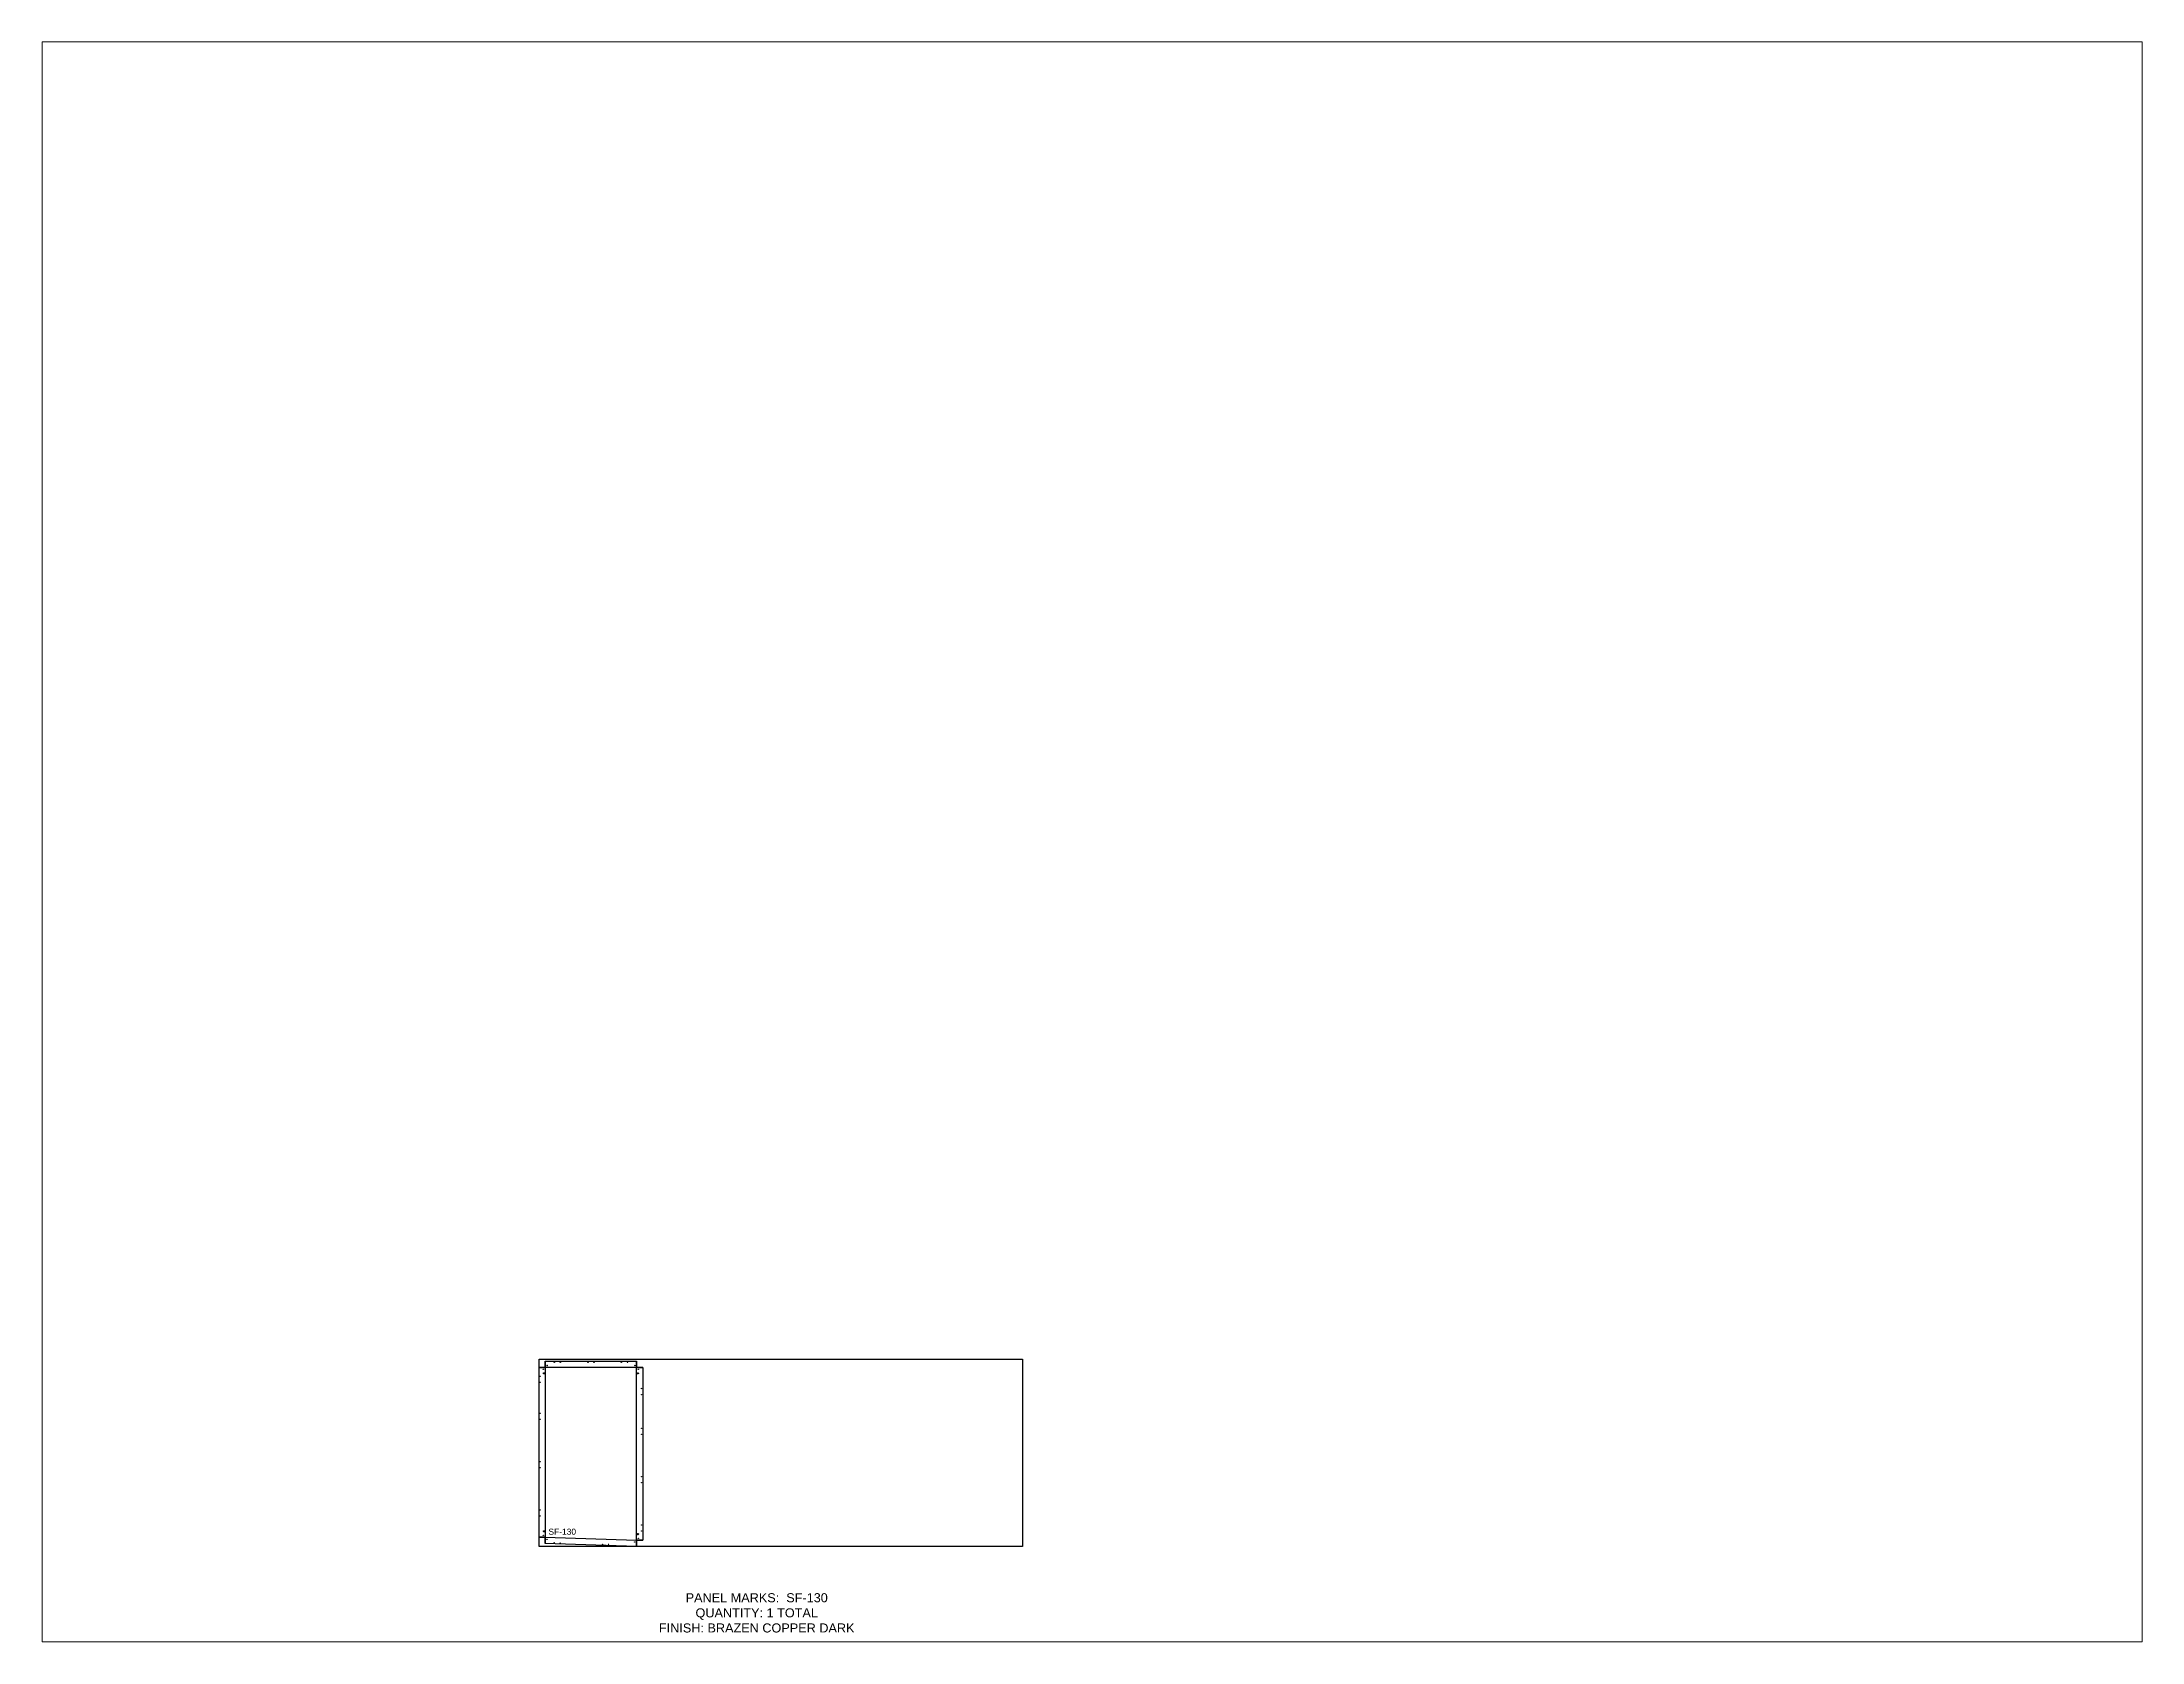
# Paper-space layout 'Layout1' of a CAD drawing. Header units: inches. Extents: x 1.05 to 9.45, y 0.8 to 7.2.
# The model-space entities are those that its viewports show. They can reach past a viewport. Long polylines and large blocks are cut down to what shows.
import ezdxf

# ---------------------------------------------------------------- set-up
doc = ezdxf.new("R2010")
doc.units = ezdxf.units.IN
doc.header["$MEASUREMENT"] = 0
doc.linetypes.add('HIDDEN', pattern=[0.375, 0.25, -0.125])
doc.linetypes.add('PHANTOM', pattern=[2.5, 1.25, -0.25, 0.25, -0.25, 0.25, -0.25])
for name, color, linetype in [('CUT', 7, 'Continuous'), ('DIMS', 1, 'Continuous'), ('HOLES', 6, 'Continuous'), ('ROUT', 1, 'HIDDEN'), ('SHEET', 5, 'PHANTOM'), ('TEXT', 2, 'PHANTOM'), ('WEEPS', 3, 'HIDDEN')]:
    doc.layers.add(name, color=color, linetype=linetype)
doc.styles.get("Standard").update_dxf_attribs({"font": 'arial.ttf'})

msp = doc.modelspace()

# ---------------------------------------------------------------- linework, layer by layer
at = {"layer": 'CUT', "ltscale": 0.25}
msp.add_lwpolyline([(2, 0.96), (2.06, 3.02), (0, 3.02), (0, 59.26), (2.06, 59.26), (2.06, 61.32), (32.28, 61.32), (32.28, 59.26), (34.34, 59.26), (34.34, 2.06), (32.28, 2.06), (32.22, 0)], close=True, dxfattribs=at)
at = {"layer": 'HOLES', "ltscale": 0.25}
for centre in [(0.38, 56.26), (1.44, 58.63), (2.69, 59.88), (5.06, 60.94), (7.06, 60.94), (16.17, 60.94), (18.17, 60.94), (27.28, 60.94), (29.28, 60.94), (31.66, 59.88), (32.91, 58.63), (0.38, 54.26), (33.97, 52.26), (33.97, 50.26), (0.38, 44.02), (0.38, 42.02), (33.97, 39.06), (33.97, 37.06), (0.38, 28.02), (0.38, 26.02), (33.97, 23.06), (33.97, 21.06), (0.38, 12.02), (0.38, 10.02), (33.97, 7.06), (1.44, 3.64), (2.67, 2.37), (5.01, 1.24), (7.01, 1.17), (21, 0.73), (23, 0.67), (31.64, 1.46), (32.91, 2.69), (33.97, 5.06)]:
    msp.add_circle(centre, 0.0625, dxfattribs=at)
at = {"layer": 'ROUT', "ltscale": 0.25}
msp.add_line((34.34, 59.26), (0, 59.26), dxfattribs=at)
for points in [[(2.06, 61.32), (2.06, 3.02), (2, 0.96)], [(32.22, 0), (32.28, 2.06), (32.28, 61.32)], [(0, 3.02), (2.06, 3.02), (32.28, 2.06), (34.34, 2.06)]]:
    msp.add_lwpolyline(points, dxfattribs=at)
at = {"layer": 'SHEET'}
msp.add_lwpolyline([(0, 62), (160, 62), (160, 0), (0, 0)], close=True, dxfattribs=at)
at = {"layer": 'WEEPS', "ltscale": 0.25}
for centre in [(1.66, 57.26), (32.69, 57.26), (1.66, 5.02), (32.69, 4.06)]:
    msp.add_circle(centre, 0.188, dxfattribs=at)

# ---------------------------------------------------------------- texts
at = {"layer": 'DIMS', "ltscale": 0.25, "insert": (7.69, 5.87), "char_height": 2, "attachment_point": 2}
msp.add_mtext_dynamic_manual_height_columns('SF-130', width=3.0859, gutter_width=10, heights=[2.07], dxfattribs=at)
at = {"layer": 'TEXT', "insert": (72.05, -22.01), "char_height": 3, "attachment_point": 5}
msp.add_mtext_dynamic_manual_height_columns('\\pxt44;PANEL MARKS:  SF-130\\P\\ptz;QUANTITY: 1 TOTAL\\PFINISH: BRAZEN COPPER DARK', width=199.7409, gutter_width=1, heights=[0], dxfattribs=at)

psp = doc.layouts.get("Layout1")

# ---------------------------------------------------------------- viewports
at = {"layer": 'CUT'}
psp.add_viewport(center=(5.25, 4), size=(8.4, 6.4), view_center_point=(183.0157, 233.1318), view_height=529.538938, dxfattribs=at)

doc.saveas('drawing.dxf')
